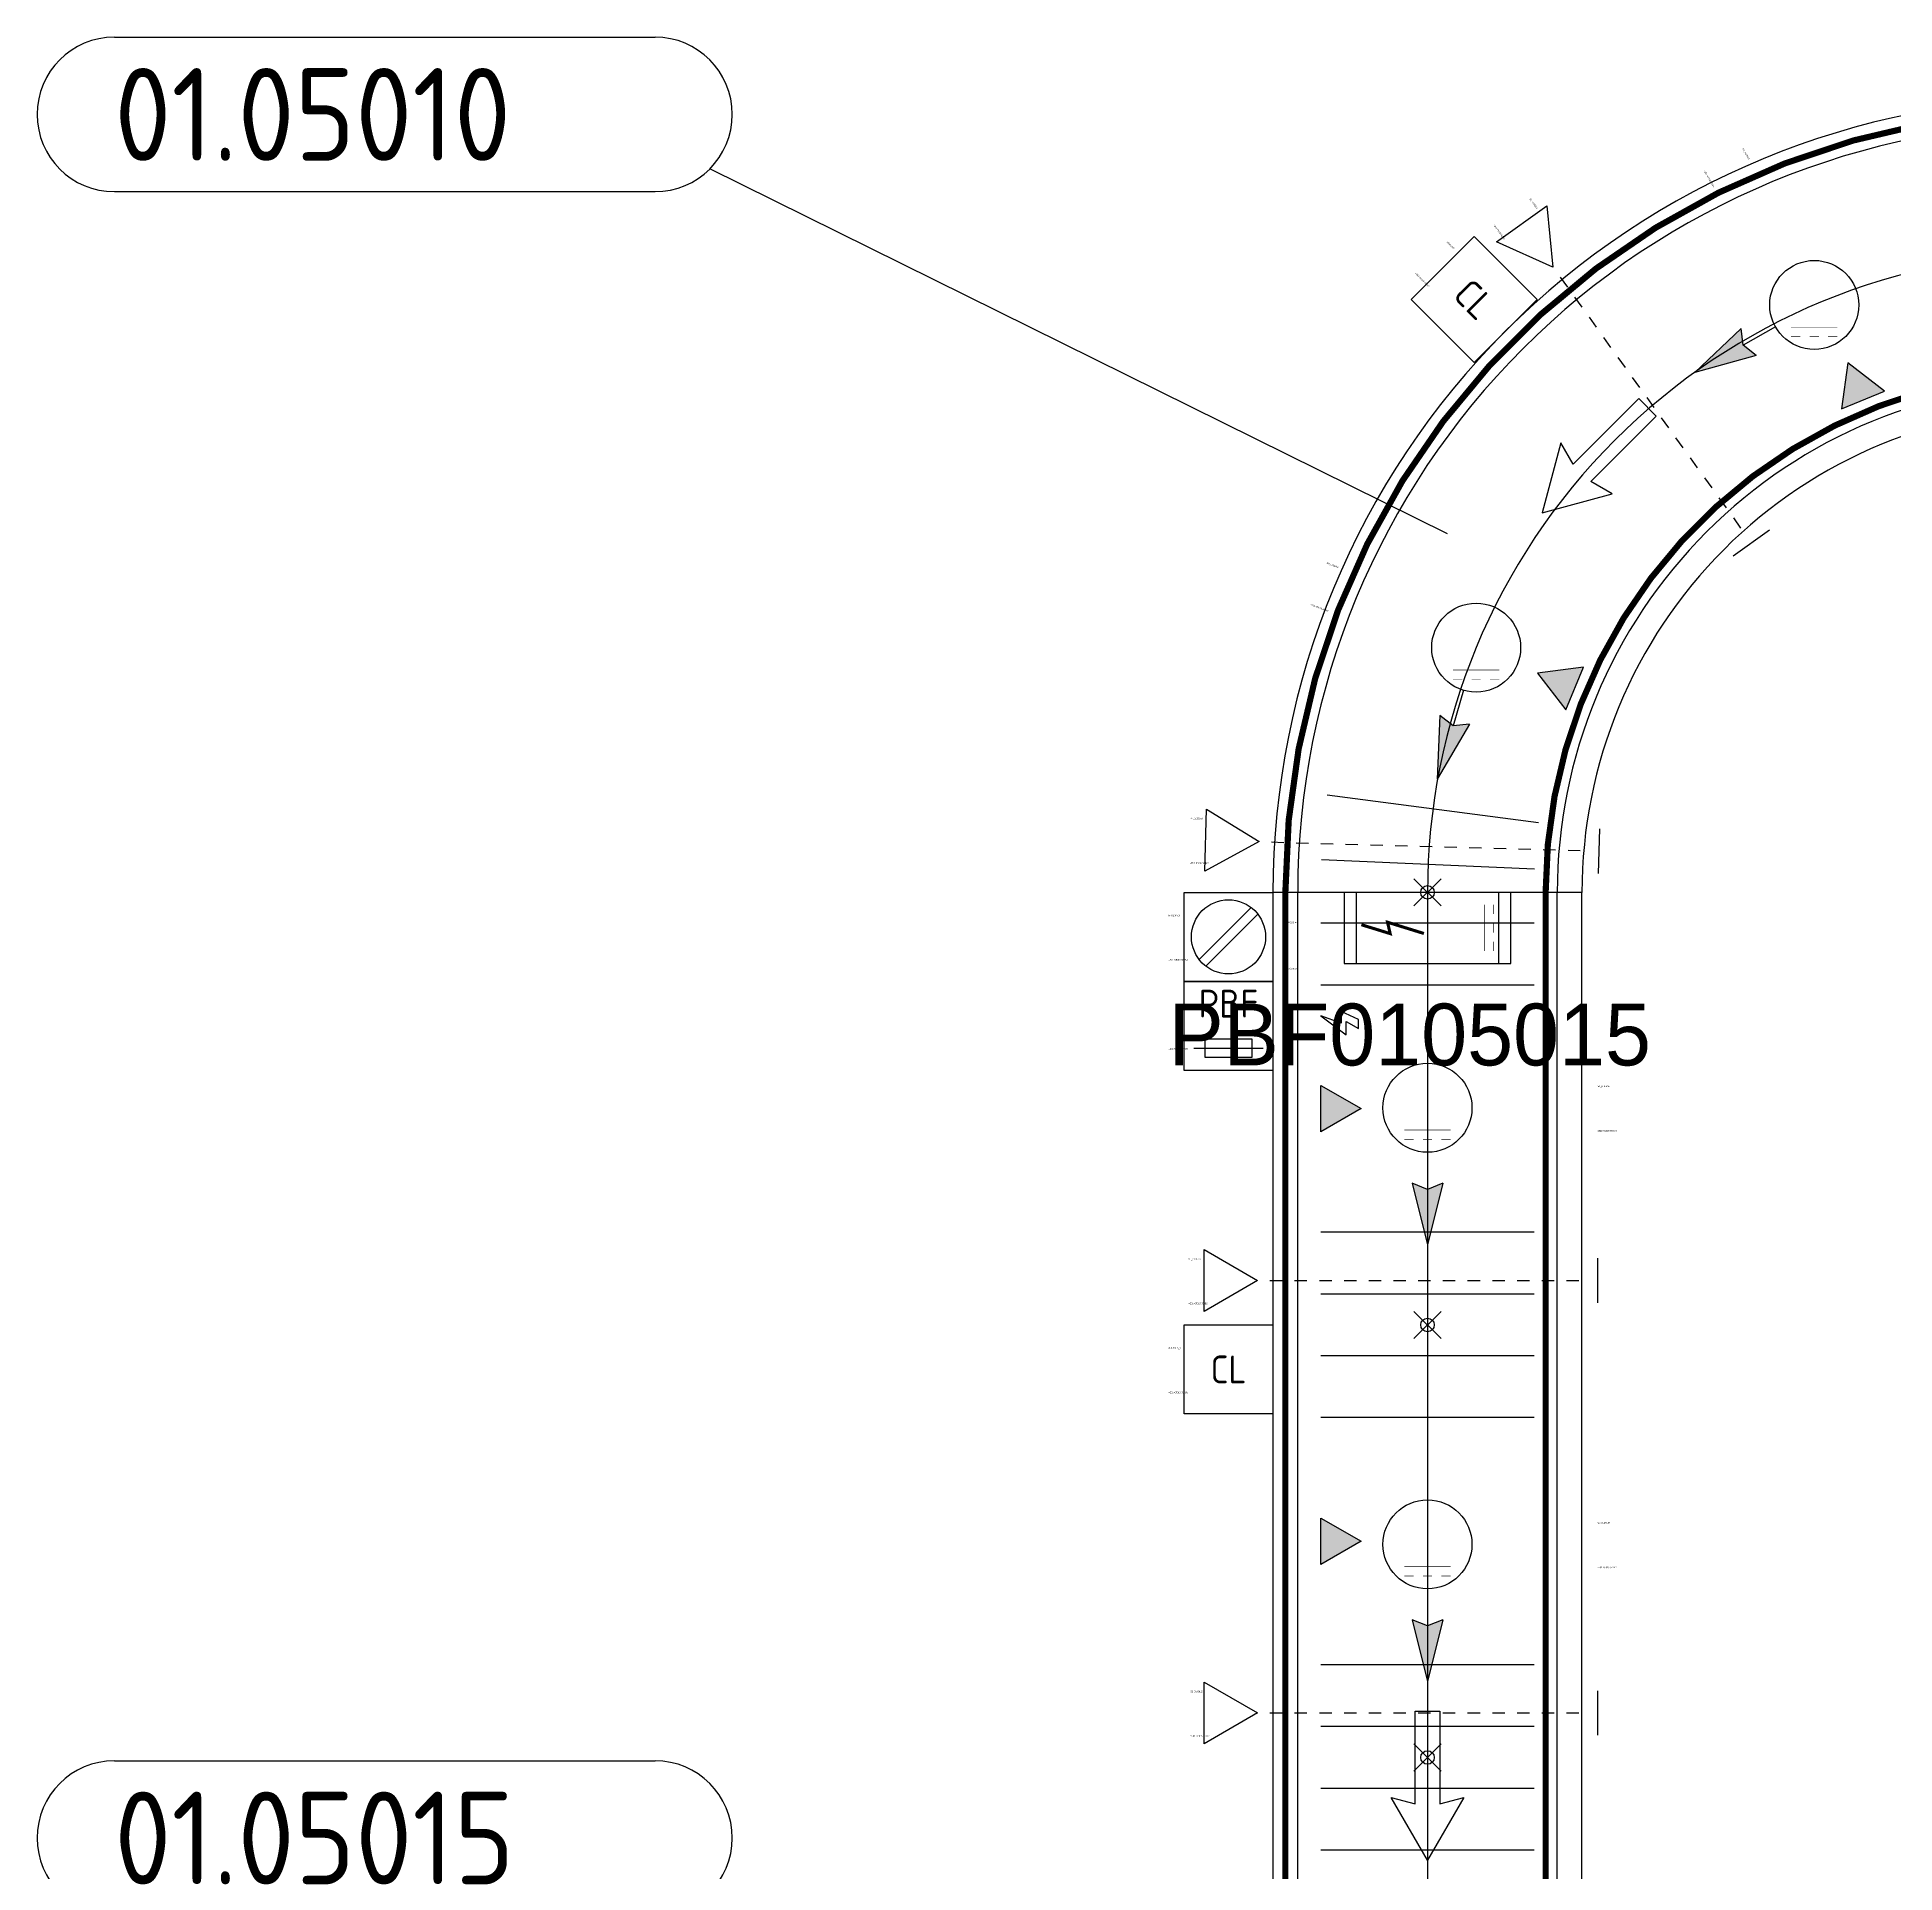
# Model space of a CAD drawing. Header units: millimetres. Extents: x -237058 to -184775, y -34272 to -10386.
# Drawn here: x -237058 to -234052, y -20987 to -18016 of the extents above; entities that cross this region are included whole.
import ezdxf
from ezdxf.enums import TextEntityAlignment as Align

# ---------------------------------------------------------------- set-up
doc = ezdxf.new("R2018")
doc.units = ezdxf.units.MM
doc.header["$PDMODE"] = 35
doc.header["$PDSIZE"] = 22
for name, color, linetype in [('0_SA-Comp_230V', 7, 'Continuous'), ('0_SA-Comp_400V', 7, 'Continuous'), ('0_SA-Comp_ICE', 4, 'Continuous'), ('0_SA-Comp_Profinet', 7, 'Continuous'), ('0_TOC+1550_conv_ICE', 7, 'Continuous'), ('conv_accumulation', 3, 'Continuous'), ('conv_beltside', 74, 'Continuous'), ('conv_centerline', 140, 'Continuous'), ('conv_direction', 30, 'Continuous'), ('conv_e-side', 12, 'Continuous'), ('conv_nodes', 7, 'Continuous'), ('conv_POSNR', 3, 'Continuous'), ('conv_speeds', 7, 'Continuous'), ('conv_type', 7, 'Continuous')]:
    doc.layers.add(name, color=color, linetype=linetype)
doc.layers.add('conv_textures', color=7, linetype='Continuous', true_color=0x5a6e7e)
doc.styles.add('ICE_25', font='calibri.ttf', dxfattribs={"height": 25})
doc.styles.get("Standard").update_dxf_attribs({"font": 'isocp.shx'})

# ---------------------------------------------------------------- blocks, each defined once
blk = doc.blocks.new('ICE_sub-block_direction')
at = {"layer": 'conv_direction'}
for p, q in [((75, 20), (64.6, 58.6)), ((64.6, 58.6), (166.2, 0)), ((-75, -20), (-75, 20)), ((-75, 20), (75, 20)), ((166.2, 0), (64.6, -58.6)), ((75, -20), (-75, -20)), ((64.6, -58.6), (75, -20))]:
    blk.add_line(p, q, dxfattribs=at)
blk = doc.blocks.new('ICE_sub-block_balloon_S')
at = {"layer": 'conv_POSNR'}
for p, q in [((-437.5, 125), (437.5, 125)), ((-437.5, -125), (437.5, -125))]:
    blk.add_line(p, q, dxfattribs=at)
for centre, start, end in [((-437.5, 0), 90, 270), ((437.5, 0), 270, 90)]:
    blk.add_arc(centre, 125, start, end, dxfattribs=at)
blk = doc.blocks.new('ICE_sub-block_accumulation')
at = {"layer": 'conv_accumulation'}
h = blk.add_hatch(color=256, dxfattribs=at)
h.dxf.hatch_style = 1
h.paths.add_polyline_path([(0, 65), (-37.5, 0), (37.5, 0)])
for p, q in [((-37.5, 0), (0, 65)), ((0, 65), (37.5, 0)), ((37.5, 0), (-37.5, 0))]:
    blk.add_line(p, q, dxfattribs=at)
blk = doc.blocks.new('power_supply_sign')
blk.add_lwpolyline([(0, 0), (30.5, 40.8), (8.7, 40.8), (20.3, 60.9), (5.8, 60.9), (-7.4, 32.6), (11.9, 32.6)], close=True)
blk = doc.blocks.new('*U284')
for p, q in [((785, 1035), (825, 1035)), ((825, 1035), (1245, 1035)), ((1245, 1035), (1285, 1035)), ((0, 250), (0, 210)), ((0, 210), (0, -210)), ((0, -210), (0, -250))]:
    blk.add_line(p, q)
for radius in [1285, 1245, 825, 785]:
    blk.add_arc((0, 1035), radius, 270, 0)
at = {"layer": 'conv_beltside', "const_width": 10}
blk.add_lwpolyline([(843.8, 1035, -0.414214), (0, 191.2)], format="xyb", dxfattribs=at)
at = {"layer": 'conv_centerline'}
blk.add_arc((0, 1035), 1035, 270, 0, dxfattribs=at)
at = {"layer": 'conv_e-side', "const_width": 10}
blk.add_lwpolyline([(1265, 1035, -0.414214), (0, -230)], format="xyb", dxfattribs=at)
at = {"layer": 'conv_nodes'}
for p in [(1035, 1035), (0, 0)]:
    blk.add_point(p, dxfattribs=at)
at = {"layer": 'conv_POSNR'}
blk.add_line((1002.7, 454.6), (2196.4, -135.9), dxfattribs=at)
at = {"layer": 'conv_textures'}
for p, q in [((861.7, 997.4), (1206.4, 982.3)), ((855.1, 922.4), (1197.2, 877.4)), ((37.6, 173.3), (52.7, -171.4)), ((112.6, 179.9), (157.6, -162.2))]:
    blk.add_line(p, q, dxfattribs=at)
at = {"xscale": -1}
for name, p, rotation in [('ICE_sub-block_accumulation', (796.8, 704.9), 247.5000000000001), ('ICE_sub-block_accumulation', (330.1, 238.2), 202.5000000000001), ('power_supply_sign', (187.6, 173.3), 180)]:
    blk.add_blockref(name, p, dxfattribs=dict(at, rotation=rotation))
at = {"rotation": 179.9999999999999}
blk.add_blockref('ICE_sub-block_balloon_S', (2722.5, -224), dxfattribs=at)
at = {"layer": 'conv_direction', "xscale": -1, "rotation": 225}
blk.add_blockref('ICE_sub-block_direction', (731.9, 303.1), dxfattribs=at)
at = {"layer": 'conv_POSNR', "flags": 8}
blk.add_attdef('position_number', (3160, -149), '', height=150, rotation=180, dxfattribs=at)
at = {"layer": 'conv_speeds', "lineweight": 30, "flags": 2}
for tag, p in [('v', (37.6, 210)), ('a', (112.6, 210))]:
    blk.add_attdef(tag, text='', height=25, rotation=270, dxfattribs=at).set_placement(p, align=Align.MIDDLE_LEFT)
at = {"layer": 'conv_type', "style": 'ICE_25', "flags": 10}
blk.add_attdef('identifier', (12.3, -246.1), '', height=25, rotation=7.5, dxfattribs=at)
blk = doc.blocks.new('*U285')
for p, q in [((0, 250), (0, 210)), ((2800, 250), (0, 250)), ((2800, 210), (2800, 250)), ((0, 210), (0, -210)), ((2800, 210), (0, 210)), ((2800, -210), (2800, 210)), ((0, -210), (0, -250)), ((2800, -210), (0, -210)), ((2800, -250), (2800, -210)), ((0, -250), (2800, -250))]:
    blk.add_line(p, q)
at = {"layer": 'conv_beltside', "const_width": 10}
blk.add_lwpolyline([(0, 191.2), (2800, 191.2)], dxfattribs=at)
at = {"layer": 'conv_centerline'}
blk.add_line((0, 0), (2800, 0), dxfattribs=at)
at = {"layer": 'conv_e-side', "const_width": 10}
blk.add_lwpolyline([(0, -230), (2800, -230)], dxfattribs=at)
at = {"layer": 'conv_nodes'}
for p in [(0, 0), (700, 0), (1400, 0), (2100, 0), (2800, 0)]:
    blk.add_point(p, dxfattribs=at)
at = {"layer": 'conv_POSNR'}
blk.add_line((1852.7, -127.7), (1620.3, -1163.2), dxfattribs=at)
at = {"layer": 'conv_textures'}
for p, q in [((50, 172.5), (50, -172.5)), ((150, 172.5), (150, -172.5)), ((550, 172.5), (550, -172.5)), ((650, 172.5), (650, -172.5)), ((750, 172.5), (750, -172.5)), ((850, 172.5), (850, -172.5)), ((1250, 172.5), (1250, -172.5)), ((1350, 172.5), (1350, -172.5)), ((1450, 172.5), (1450, -172.5)), ((1550, 172.5), (1550, -172.5)), ((1950, 172.5), (1950, -172.5)), ((2050, 172.5), (2050, -172.5)), ((2150, 172.5), (2150, -172.5)), ((2250, 172.5), (2250, -172.5)), ((2650, 172.5), (2650, -172.5)), ((2750, 172.5), (2750, -172.5))]:
    blk.add_line(p, q, dxfattribs=at)
for name, p in [('ICE_sub-block_direction', (1400, 0)), ('ICE_sub-block_direction', (1400, 0)), ('power_supply_sign', (200, -172.5)), ('ICE_sub-block_accumulation', (350, -172.5)), ('ICE_sub-block_accumulation', (1050, -172.5)), ('ICE_sub-block_accumulation', (1750, -172.5)), ('ICE_sub-block_accumulation', (2450, -172.5))]:
    blk.add_blockref(name, p)
at = {"rotation": 90.00000000000001}
blk.add_blockref('ICE_sub-block_balloon_S', (1530.3, -1687.5), dxfattribs=at)
at = {"layer": 'conv_POSNR', "flags": 8}
blk.add_attdef('position_number', (1605.3, -2125), '', height=150, rotation=90, dxfattribs=at)
at = {"layer": 'conv_speeds', "lineweight": 30, "flags": 2}
for tag, p in [('v', (50, -210)), ('a', (125, -210))]:
    blk.add_attdef(tag, text='', height=25, rotation=270, dxfattribs=at).set_placement(p, align=Align.MIDDLE_RIGHT)
at = {"layer": 'conv_type', "style": 'ICE_25', "flags": 10}
blk.add_attdef('identifier', (15, -242.5), '', height=25, dxfattribs=at)
blk = doc.blocks.new('*U43')
at = {"ltscale": 0.5}
blk.add_lwpolyline([(-72, 72), (72, 72), (72, -72), (-72, -72)], close=True, dxfattribs=at)
at = {"insert": (0, 0), "char_height": 45, "width": 90.621, "attachment_point": 5, "rotation": 270}
blk.add_mtext('\\pxqc;CL', dxfattribs=at)
at = {"lineweight": 30, "flags": 19}
for tag, p in [('EPLAN_REF', (-36, 97.1)), ('FUNC_REF', (36, 96.9))]:
    blk.add_attdef(tag, text='', height=50, rotation=269.9158, dxfattribs=at).set_placement(p, align=Align.MIDDLE_RIGHT)
blk = doc.blocks.new('*U312')
at = {"ltscale": 0.5}
h = blk.add_hatch(color=256, dxfattribs=at)
h.dxf.hatch_style = 1
h.paths.add_polyline_path([(114.9, 64.9), (118.5, 38.2), (193.3, 109.2), (93.9, 81.8)])
for p, q in [((93.9, 81.8), (193.3, 109.2)), ((118.5, 38.2), (193.3, 109.2)), ((93.9, 81.8), (114.9, 64.9)), ((114.9, 64.9), (118.5, 38.2))]:
    blk.add_line(p, q, dxfattribs=at)
blk.add_line((62.7, 35.4), (114.9, 64.9))
at = {"ltscale": 0.5, "const_width": 1}
for points in [[(-22.5, 51), (-37.5, 51)], [(37.5, 36), (-37.5, 36)], [(7.5, 51), (-7.5, 51)], [(37.5, 51), (22.5, 51)]]:
    blk.add_lwpolyline(points, dxfattribs=at)
blk.add_circle((0, 0), 72)
at = {"lineweight": 30, "flags": 5}
for tag, p in [('EPLAN_REF', (176.8, -218)), ('FUNC_REF', (114.4, -254))]:
    blk.add_attdef(tag, text='', height=50, rotation=120, dxfattribs=at).set_placement(p, align=Align.MIDDLE_RIGHT)
blk = doc.blocks.new('*U313')
at = {"ltscale": 0.5}
h = blk.add_hatch(color=256, dxfattribs=at)
h.dxf.hatch_style = 1
h.paths.add_polyline_path([(37.4, 126.6), (58.6, 109.9), (63, 212.9), (10.6, 124.1)])
for p, q in [((10.6, 124.1), (63, 212.9)), ((58.6, 109.9), (63, 212.9)), ((10.6, 124.1), (37.4, 126.6)), ((37.4, 126.6), (58.6, 109.9))]:
    blk.add_line(p, q, dxfattribs=at)
blk.add_line((20.4, 69), (37.4, 126.6))
at = {"ltscale": 0.5, "const_width": 1}
for points in [[(-22.5, 51), (-37.5, 51)], [(37.5, 36), (-37.5, 36)], [(7.5, 51), (-7.5, 51)], [(37.5, 51), (22.5, 51)]]:
    blk.add_lwpolyline(points, dxfattribs=at)
blk.add_circle((0, 0), 72)
at = {"lineweight": 30, "flags": 10}
for tag, p in [('EPLAN_REF', (267.3, -71.2)), ('FUNC_REF', (241.3, -138.3))]:
    blk.add_attdef(tag, text='', height=50, rotation=158.7959, dxfattribs=at).set_placement(p, align=Align.MIDDLE_RIGHT)
blk = doc.blocks.new('*U41')
at = {"ltscale": 0.5}
for p, q in [((0, 0), (19.1, 98.2)), ((19.1, 98.2), (94.6, 32.5)), ((94.6, 32.5), (0, 0)), ((-333.8, -438.6), (-388.1, -391.4))]:
    blk.add_line(p, q, dxfattribs=at)
for p, q in [((-13.1, -15.1), (-26.2, -30.2)), ((-39.4, -45.3), (-52.5, -60.4)), ((-65.6, -75.5), (-78.7, -90.5)), ((-91.9, -105.6), (-105, -120.7)), ((-118.1, -135.8), (-131.2, -150.9)), ((-144.4, -166), (-157.5, -181.1)), ((-170.6, -196.2), (-183.7, -211.3)), ((-196.9, -226.4), (-210, -241.5)), ((-223.1, -256.6), (-236.2, -271.6)), ((-249.4, -286.7), (-262.5, -301.8)), ((-275.6, -316.9), (-288.7, -332)), ((-301.9, -347.1), (-315, -362.2)), ((-328.1, -377.3), (-341.2, -392.4))]:
    blk.add_line(p, q)
at = {"lineweight": 30, "flags": 55}
for tag, p in [('EPLAN_REF', (46.1, 107.8)), ('FUNC_REF', (100.4, 60.6))]:
    blk.add_attdef(tag, text='', height=50, rotation=228.9869, dxfattribs=at).set_placement(p, align=Align.MIDDLE_RIGHT)
blk = doc.blocks.new('*U314')
at = {"ltscale": 0.5}
for p, q in [((0, 0), (82.9, 55.9)), ((82.9, 55.9), (89.9, -43.9)), ((89.9, -43.9), (0, 0)), ((-546.2, -74.1), (-551.2, -2.3))]:
    blk.add_line(p, q, dxfattribs=at)
for p, q in [((-419, -29.2), (-438.9, -30.6)), ((-379.1, -26.4), (-399, -27.8)), ((-339.2, -23.6), (-359.1, -25)), ((-299.3, -20.8), (-319.2, -22.2)), ((-259.4, -18.1), (-279.3, -19.5)), ((-219.5, -15.3), (-239.4, -16.7)), ((-179.6, -12.5), (-199.5, -13.9)), ((-139.7, -9.7), (-159.6, -11.1)), ((-99.8, -6.9), (-119.7, -8.3)), ((-59.9, -4.2), (-79.8, -5.6)), ((-20, -1.4), (-39.9, -2.8)), ((-498.8, -34.7), (-518.7, -36.1)), ((-458.9, -32), (-478.8, -33.4))]:
    blk.add_line(p, q)
at = {"lineweight": 30, "flags": 29}
for tag, p in [('EPLAN_REF', (108.6, 43.8)), ('FUNC_REF', (114.1, -28))]:
    blk.add_attdef(tag, text='', height=50, rotation=184.3694, dxfattribs=at).set_placement(p, align=Align.MIDDLE_RIGHT)
blk = doc.blocks.new('*U75')
at = {"ltscale": 0.5}
blk.add_lwpolyline([(-72, 72), (72, 72), (72, -72), (-72, -72)], close=True, dxfattribs=at)
at = {"insert": (0, 0), "char_height": 45, "width": 90.621, "attachment_point": 5, "rotation": 90}
blk.add_mtext('\\pxqc;CL', dxfattribs=at)
at = {"lineweight": 30, "flags": 14}
for tag, p in [('EPLAN_REF', (36, -97)), ('FUNC_REF', (-36, -97))]:
    blk.add_attdef(tag, text='', height=50, rotation=90, dxfattribs=at).set_placement(p, align=Align.MIDDLE_RIGHT)
blk = doc.blocks.new('*U125')
at = {"color": 30, "true_color": 0xf8991e}
for points in [[(57.5, 135), (-57.5, 135), (-57.5, -135), (57.5, -135)], [(57.5, 135), (-57.5, 135), (-57.5, 115), (57.5, 115)], [(57.5, -115), (-57.5, -115), (-57.5, -135), (57.5, -135)]]:
    blk.add_lwpolyline(points, close=True, dxfattribs=at)
at = {"ltscale": 0.5, "const_width": 1}
for points in [[(-22.5, 107), (-37.5, 107)], [(37.5, 92), (-37.5, 92)], [(7.5, 107), (-7.5, 107)], [(37.5, 107), (22.5, 107)]]:
    blk.add_lwpolyline(points, dxfattribs=at)
at = {"color": 3, "const_width": 5}
blk.add_lwpolyline([(-5.2, -107), (9.2, -60.4), (-9.2, -64.6), (9, -5.8)], dxfattribs=at)
at = {"lineweight": 30}
for tag, p in [('FUNC_REF', (-11.7, 275)), ('EPLAN_REF', (60.3, 275))]:
    blk.add_attdef(tag, text='', height=50, rotation=90, dxfattribs=at).set_placement(p, align=Align.MIDDLE_LEFT)
blk = doc.blocks.new('*U76')
at = {"ltscale": 0.5}
for p, q in [((-36, 550), (36, 550)), ((-50, -86.6), (0, 0)), ((0, 0), (50, -86.6)), ((50, -86.6), (-50, -86.6))]:
    blk.add_line(p, q, dxfattribs=at)
for p, q in [((0, 500), (0, 520)), ((0, 460), (0, 480)), ((0, 420), (0, 440)), ((0, 380), (0, 400)), ((0, 340), (0, 360)), ((0, 300), (0, 320)), ((0, 260), (0, 280)), ((0, 220), (0, 240)), ((0, 180), (0, 200)), ((0, 140), (0, 160)), ((0, 100), (0, 120)), ((0, 60), (0, 80)), ((0, 20), (0, 40))]:
    blk.add_line(p, q)
at = {"lineweight": 30, "flags": 42}
for tag, p in [('FUNC_REF', (-36, -111.6)), ('EPLAN_REF', (36, -111.6))]:
    blk.add_attdef(tag, text='', height=50, rotation=90, dxfattribs=at).set_placement(p, align=Align.MIDDLE_RIGHT)
blk = doc.blocks.new('*U73')
at = {"ltscale": 0.5}
for p, q in [((-36, 550), (36, 550)), ((-50, -86.6), (0, 0)), ((0, 0), (50, -86.6)), ((50, -86.6), (-50, -86.6))]:
    blk.add_line(p, q, dxfattribs=at)
for p, q in [((0, 500), (0, 520)), ((0, 460), (0, 480)), ((0, 420), (0, 440)), ((0, 380), (0, 400)), ((0, 340), (0, 360)), ((0, 300), (0, 320)), ((0, 260), (0, 280)), ((0, 220), (0, 240)), ((0, 180), (0, 200)), ((0, 140), (0, 160)), ((0, 100), (0, 120)), ((0, 60), (0, 80)), ((0, 20), (0, 40))]:
    blk.add_line(p, q)
at = {"lineweight": 30, "flags": 42}
for tag, p in [('FUNC_REF', (-36, -108.8)), ('EPLAN_REF', (36, -108.8))]:
    blk.add_attdef(tag, text='', height=50, rotation=90, dxfattribs=at).set_placement(p, align=Align.MIDDLE_RIGHT)
blk = doc.blocks.new('*U79')
at = {"ltscale": 0.5}
h = blk.add_hatch(color=256, dxfattribs=at)
h.dxf.hatch_style = 1
h.paths.add_polyline_path([(132, 0), (122, -25), (222, 0), (122, 25)])
blk.add_line((72, 0), (132, 0))
for p, q in [((122, 25), (132, 0)), ((122, 25), (222, 0)), ((132, 0), (122, -25)), ((122, -25), (222, 0))]:
    blk.add_line(p, q, dxfattribs=at)
at = {"ltscale": 0.5, "const_width": 1}
for points in [[(36, -37.5), (36, 37.5)], [(51, 22.5), (51, 37.5)], [(51, -7.5), (51, 7.5)], [(51, -37.5), (51, -22.5)]]:
    blk.add_lwpolyline(points, dxfattribs=at)
blk.add_circle((0, 0), 72)
at = {"lineweight": 30, "flags": 8}
for tag, p in [('FUNC_REF', (-36, 275)), ('EPLAN_REF', (36, 275))]:
    blk.add_attdef(tag, text='', height=50, rotation=90, dxfattribs=at).set_placement(p, align=Align.MIDDLE_LEFT)
blk = doc.blocks.new('*U122')
at = {"ltscale": 0.5}
h = blk.add_hatch(color=256, dxfattribs=at)
h.dxf.hatch_style = 1
h.paths.add_polyline_path([(132, 0), (122, -25), (222, 0), (122, 25)])
blk.add_line((72, 0), (132, 0))
for p, q in [((122, 25), (132, 0)), ((122, 25), (222, 0)), ((132, 0), (122, -25)), ((122, -25), (222, 0))]:
    blk.add_line(p, q, dxfattribs=at)
at = {"ltscale": 0.5, "const_width": 1}
for points in [[(36, -37.5), (36, 37.5)], [(51, 22.5), (51, 37.5)], [(51, -7.5), (51, 7.5)], [(51, -37.5), (51, -22.5)]]:
    blk.add_lwpolyline(points, dxfattribs=at)
blk.add_circle((0, 0), 72)
at = {"lineweight": 30, "flags": 52}
for tag, p in [('FUNC_REF', (-36, 275)), ('EPLAN_REF', (36, 275))]:
    blk.add_attdef(tag, text='', height=50, rotation=90, dxfattribs=at).set_placement(p, align=Align.MIDDLE_LEFT)
blk = doc.blocks.new('*U46')
for p, q in [((36.8, -47.4), (-47.4, 36.8)), ((47.4, -36.8), (-36.8, 47.4))]:
    blk.add_line(p, q)
at = {"ltscale": 0.5}
blk.add_lwpolyline([(-72, 72), (72, 72), (72, -72), (-72, -72)], close=True, dxfattribs=at)
blk.add_circle((0, 0), 60)
at = {"lineweight": 30, "flags": 14}
for tag, p in [('EPLAN_REF', (36, -97)), ('FUNC_REF', (-36, -97))]:
    blk.add_attdef(tag, text='', height=50, rotation=90, dxfattribs=at).set_placement(p, align=Align.MIDDLE_RIGHT)
blk = doc.blocks.new('*U473')
at = {"ltscale": 0.5}
for p, q in [((-37.5, -21), (37.5, -21)), ((-37.5, -51), (-37.5, -21)), ((37.5, -21), (37.5, -51)), ((-56.25, -36), (56.25, -36)), ((37.5, -51), (-37.5, -51))]:
    blk.add_line(p, q, dxfattribs=at)
blk.add_lwpolyline([(-72, 72), (72, 72), (72, -72), (-72, -72)], close=True, dxfattribs=at)
at = {"insert": (0, 36), "char_height": 45, "attachment_point": 5}
blk.add_mtext_dynamic_manual_height_columns('PBF', width=150, gutter_width=12.5, heights=[0], dxfattribs=at)
at = {"lineweight": 30, "flags": 104}
for tag, p in [('FUNC_REF', (-97, 36)), ('EPLAN_REF', (-97, -36))]:
    blk.add_attdef(tag, text='', height=50, dxfattribs=at).set_placement(p, align=Align.MIDDLE_RIGHT)

msp = doc.modelspace()

# ---------------------------------------------------------------- block references
at = {"layer": '0_SA-Comp_230V'}
ref = msp.add_blockref('*U46', (-235130.3, -19472.5), dxfattribs=dict(at, rotation=270))
lines = msp.add_mtext('MS0105015', dxfattribs={"layer": '0', "insert": (-235227.3, -19436.5), "char_height": 2.5, "attachment_point": 1})
ref.add_attrib('FUNC_REF', '', (-235227.3, -19436.5), dxfattribs={"flags": 70}).embed_mtext(lines)
lines = msp.add_mtext('=Z01+05015-300S4', dxfattribs={"layer": '0', "insert": (-235227.3, -19508.5), "char_height": 2.5, "attachment_point": 1})
ref.add_attrib('EPLAN_REF', '', (-235227.3, -19508.5), dxfattribs={"flags": 70}).embed_mtext(lines)
at = {"layer": '0_SA-Comp_230V', "rotation": 270}
msp.add_blockref('*U125', (-234808.3, -19458), dxfattribs=at)
at = {"layer": '0_SA-Comp_400V'}
ref = msp.add_blockref('*U473', (-235130.3, -19616.5), dxfattribs=at)
lines = msp.add_mtext('PBF0105015', dxfattribs={"layer": '0', "insert": (-235227.3, -19580.5), "char_height": 100, "attachment_point": 1})
ref.add_attrib('FUNC_REF', '', (-235227.3, -19580.5), dxfattribs={"flags": 104}).embed_mtext(lines)
lines = msp.add_mtext('=Z01+05015-200U0', dxfattribs={"layer": '0', "insert": (-235227.3, -19652.5), "char_height": 2.5, "attachment_point": 1})
ref.add_attrib('EPLAN_REF', '', (-235227.3, -19652.5), dxfattribs={"flags": 104}).embed_mtext(lines)
at = {"layer": '0_SA-Comp_ICE'}
ref = msp.add_blockref('*U312', (-234182.4, -18449.8), dxfattribs=dict(at, rotation=180))
lines = msp.add_mtext('M1_0105010', dxfattribs={"layer": '0', "insert": (-234296.8, -18195.8), "char_height": 2.5, "attachment_point": 1, "rotation": 300})
ref.add_attrib('FUNC_REF', '', (-234296.8, -18195.8)).embed_mtext(lines)
lines = msp.add_mtext('=Z01+05010-502M2', dxfattribs={"layer": '0', "insert": (-234359.1, -18231.8), "char_height": 2.5, "attachment_point": 1, "rotation": 300})
ref.add_attrib('EPLAN_REF', '', (-234359.1, -18231.8)).embed_mtext(lines)
ref = msp.add_blockref('*U41', (-234605.3, -18388.7), dxfattribs=dict(at, rotation=76.74021518061247))
lines = msp.add_mtext('S1_0105010', dxfattribs={"layer": '0', "insert": (-234641.2, -18277), "char_height": 2.5, "attachment_point": 1, "rotation": 305.7271})
ref.add_attrib('FUNC_REF', '', (-234641.2, -18277), dxfattribs={"flags": 10}).embed_mtext(lines)
lines = msp.add_mtext('=Z01+05010-503B2', dxfattribs={"layer": '0', "insert": (-234699.7, -18319.1), "char_height": 2.5, "attachment_point": 1, "rotation": 305.7271})
ref.add_attrib('EPLAN_REF', '', (-234699.7, -18319.1), dxfattribs={"flags": 10}).embed_mtext(lines)
ref = msp.add_blockref('*U313', (-234729.5, -19004.4), dxfattribs=dict(at, rotation=180))
lines = msp.add_mtext('M2_0105010', dxfattribs={"layer": '0', "insert": (-234970.7, -18866.1), "char_height": 2.5, "attachment_point": 1, "rotation": 338.7959})
ref.add_attrib('FUNC_REF', '', (-234970.7, -18866.1), dxfattribs={"flags": 10}).embed_mtext(lines)
lines = msp.add_mtext('=Z01+05010-502M7', dxfattribs={"layer": '0', "insert": (-234996.8, -18933.3), "char_height": 2.5, "attachment_point": 1, "rotation": 338.7959})
ref.add_attrib('EPLAN_REF', '', (-234996.8, -18933.3), dxfattribs={"flags": 10}).embed_mtext(lines)
ref = msp.add_blockref('*U314', (-235080.7, -19318.4), dxfattribs=dict(at, rotation=174.417840193028))
lines = msp.add_mtext('S2_0105010', dxfattribs={"layer": '0', "insert": (-235191.5, -19279.4), "char_height": 2.5, "attachment_point": 1, "rotation": 358.7873})
ref.add_attrib('FUNC_REF', '', (-235191.5, -19279.4), dxfattribs={"flags": 16}).embed_mtext(lines)
lines = msp.add_mtext('=Z01+05010-503B7', dxfattribs={"layer": '0', "insert": (-235193, -19351.4), "char_height": 2.5, "attachment_point": 1, "rotation": 358.7873})
ref.add_attrib('EPLAN_REF', '', (-235193, -19351.4), dxfattribs={"flags": 16}).embed_mtext(lines)
ref = msp.add_blockref('*U79', (-234808.3, -19749.1), dxfattribs=dict(at, rotation=270))
lines = msp.add_mtext('M1_0105015', dxfattribs={"layer": '0', "insert": (-234533.3, -19713.1), "char_height": 2.5, "attachment_point": 1})
ref.add_attrib('FUNC_REF', '', (-234533.3, -19713.1), dxfattribs={"flags": 72}).embed_mtext(lines)
lines = msp.add_mtext('=Z01+05015-502M2', dxfattribs={"layer": '0', "insert": (-234533.3, -19785.1), "char_height": 2.5, "attachment_point": 1})
ref.add_attrib('EPLAN_REF', '', (-234533.3, -19785.1), dxfattribs={"flags": 72}).embed_mtext(lines)
ref = msp.add_blockref('*U76', (-235083.3, -20028.5), dxfattribs=dict(at, rotation=270))
lines = msp.add_mtext('S1_0105015', dxfattribs={"layer": '0', "insert": (-235194.9, -19992.5), "char_height": 2.5, "attachment_point": 1})
ref.add_attrib('FUNC_REF', '', (-235194.9, -19992.5), dxfattribs={"flags": 66}).embed_mtext(lines)
lines = msp.add_mtext('=Z01+05015-503B2', dxfattribs={"layer": '0', "insert": (-235194.9, -20064.5), "char_height": 2.5, "attachment_point": 1})
ref.add_attrib('EPLAN_REF', '', (-235194.9, -20064.5), dxfattribs={"flags": 66}).embed_mtext(lines)
ref = msp.add_blockref('*U122', (-234808.3, -20455.6), dxfattribs=dict(at, rotation=270))
lines = msp.add_mtext('M2_0105015', dxfattribs={"layer": '0', "insert": (-234533.3, -20419.6), "char_height": 2.5, "attachment_point": 1})
ref.add_attrib('FUNC_REF', '', (-234533.3, -20419.6), dxfattribs={"flags": 72}).embed_mtext(lines)
lines = msp.add_mtext('=Z01+05015-502M7', dxfattribs={"layer": '0', "insert": (-234533.3, -20491.6), "char_height": 2.5, "attachment_point": 1})
ref.add_attrib('EPLAN_REF', '', (-234533.3, -20491.6), dxfattribs={"flags": 72}).embed_mtext(lines)
ref = msp.add_blockref('*U73', (-235083.3, -20728.5), dxfattribs=dict(at, rotation=270))
lines = msp.add_mtext('S2_0105015', dxfattribs={"layer": '0', "insert": (-235192, -20692.5), "char_height": 2.5, "attachment_point": 1})
ref.add_attrib('FUNC_REF', '', (-235192, -20692.5), dxfattribs={"flags": 66}).embed_mtext(lines)
lines = msp.add_mtext('=Z01+05015-503B7', dxfattribs={"layer": '0', "insert": (-235192, -20764.5), "char_height": 2.5, "attachment_point": 1})
ref.add_attrib('EPLAN_REF', '', (-235192, -20764.5), dxfattribs={"flags": 66}).embed_mtext(lines)
at = {"layer": '0_SA-Comp_Profinet'}
ref = msp.add_blockref('*U43', (-234732.7, -18440.9), dxfattribs=dict(at, rotation=44.92242232038959))
lines = msp.add_mtext('cl0105010', dxfattribs={"layer": '0', "insert": (-234775.7, -18346.8), "char_height": 2.5, "attachment_point": 1, "rotation": 314.8382})
ref.add_attrib('FUNC_REF', '', (-234775.7, -18346.8), dxfattribs={"flags": 56}).embed_mtext(lines)
lines = msp.add_mtext('=Z01+05010-501U2', dxfattribs={"layer": '0', "insert": (-234826.7, -18397.5), "char_height": 2.5, "attachment_point": 1, "rotation": 314.8382})
ref.add_attrib('EPLAN_REF', '', (-234826.7, -18397.5), dxfattribs={"flags": 56}).embed_mtext(lines)
ref = msp.add_blockref('*U75', (-235130.3, -20172.5), dxfattribs=dict(at, rotation=270))
lines = msp.add_mtext('cl0105015_1', dxfattribs={"layer": '0', "insert": (-235227.3, -20136.5), "char_height": 2.5, "attachment_point": 1})
ref.add_attrib('FUNC_REF', '', (-235227.3, -20136.5), dxfattribs={"flags": 70}).embed_mtext(lines)
lines = msp.add_mtext('=Z01+05015-501U2', dxfattribs={"layer": '0', "insert": (-235227.3, -20208.5), "char_height": 2.5, "attachment_point": 1})
ref.add_attrib('EPLAN_REF', '', (-235227.3, -20208.5), dxfattribs={"flags": 70}).embed_mtext(lines)
at = {"layer": '0_TOC+1550_conv_ICE'}
ref = msp.add_blockref('*U284', (-233773.3, -18365.5), dxfattribs=dict(at, rotation=180))
ref.add_attrib('position_number', '01.05010', (-236933.3, -18216.5), dxfattribs={"layer": 'conv_POSNR', "height": 150})
lines = msp.add_mtext('v = 0.50 (m/s)', dxfattribs={"layer": 'conv_speeds', "insert": (-233810.9, -18575.5), "char_height": 2.5, "attachment_point": 1, "rotation": 90})
ref.add_attrib('v', '', (-233810.9, -18575.5), dxfattribs={"flags": 54}).embed_mtext(lines)
lines = msp.add_mtext('a = 1.0 (m/s²)', dxfattribs={"layer": 'conv_speeds', "insert": (-233885.9, -18575.5), "char_height": 2.5, "attachment_point": 1, "rotation": 90})
ref.add_attrib('a', '', (-233885.9, -18575.5), dxfattribs={"flags": 54}).embed_mtext(lines)
ref = msp.add_blockref('*U285', (-234808.3, -19400.5), dxfattribs=dict(at, rotation=270))
ref.add_attrib('position_number', '01.05015', (-236933.3, -21005.8), dxfattribs={"layer": 'conv_POSNR', "height": 150})
lines = msp.add_mtext('v = 0.50 (m/s)', dxfattribs={"layer": 'conv_speeds', "insert": (-235018.3, -19450.5), "char_height": 2.5, "attachment_point": 1, "rotation": 180})
ref.add_attrib('v', '', (-235018.3, -19450.5)).embed_mtext(lines)
lines = msp.add_mtext('a = 1.0 (m/s²)', dxfattribs={"layer": 'conv_speeds', "insert": (-235018.3, -19525.5), "char_height": 2.5, "attachment_point": 1, "rotation": 180})
ref.add_attrib('a', '', (-235018.3, -19525.5)).embed_mtext(lines)

doc.saveas('drawing.dxf')
